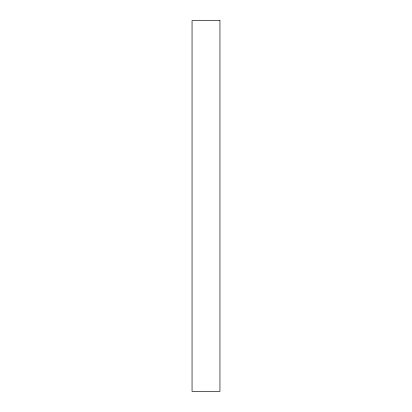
<?xml version="1.0" encoding="UTF-8"?>
<svg xmlns="http://www.w3.org/2000/svg" width="412" height="412" viewBox="0 0 412 412"><rect width="100%" height="100%" fill="white"/><g stroke="black" fill="none" stroke-linecap="round" stroke-linejoin="round"><path stroke-width="0.62" d="M219.946 20.6L192.054 20.6L192.054 391.4L219.946 391.4L219.946 20.6"/></g></svg>
